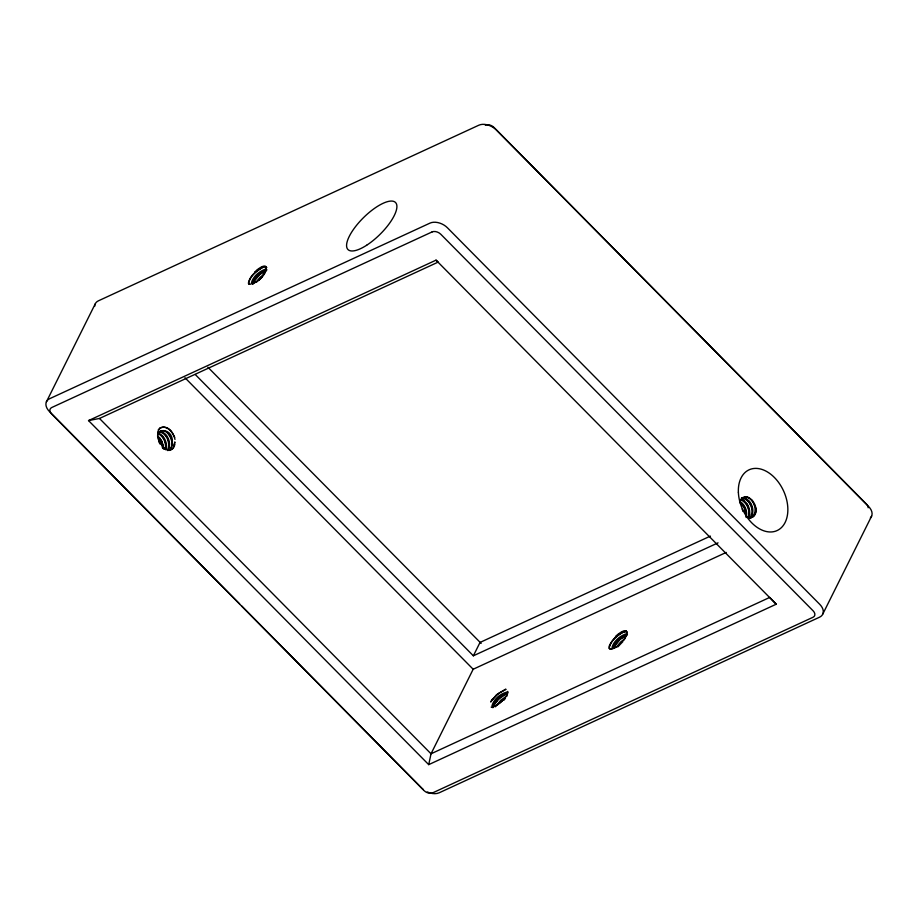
<?xml version="1.0" encoding="UTF-8"?>
<svg xmlns="http://www.w3.org/2000/svg" width="918" height="918" viewBox="0 0 918 918"><rect width="100%" height="100%" fill="white"/><g stroke="black" fill="none" stroke-linecap="round" stroke-linejoin="round"><path stroke-width="1.38" d="M169.268 447.789L168.774 441.983M174.11 446.32L174.868 441.925L173.112 448.053L170.14 450.141M612.937 648.406C614.314 641.762 620.924 636.885 627.017 634.59M609.219 648.165C610.837 639.961 618.847 633.89 626.305 630.953M507.379 694.329L507.665 691.392L506.61 696.154M165.297 449.223C166.491 443.21 163.588 436.142 157.85 433.56M748.549 515.905C749.868 509.892 747.011 502.812 741.331 500.103M88.53 420.582L99.477 418.459L438.173 262.1L436.039 260.15L88.53 420.582L428.717 764.637L431.024 753.793L473.172 669.245L726.218 552.429M746.139 517.511C747.826 511.521 745.072 504.384 739.587 501.343M165.825 449.866C167.822 443.428 164.494 435.063 157.839 432.917M749.065 516.536C751.199 510.11 747.906 501.733 741.319 499.438M609.024 646.593C611.56 639.8 617.596 634.74 623.884 631.458M167.432 450.164C170.977 443.302 166.387 431.747 157.965 431.873M492.381 707.64L498.141 699.55L507.459 692.998M46.359 401.923L95.162 304.03M195.224 374.487L473.367 655.808L480.022 642.451L710.394 536.101M822.838 613.97L871.641 516.077M492.84 698.587L490.625 701.983L496.477 694.742L505.703 689.154M495.479 706.78L500.918 700.044L506.839 696.016M252.416 283.295L259.553 274.712L266.84 269.972M612.995 647.993L620.132 639.41L627.419 634.659M252.175 283.031L259.312 274.448L266.599 269.708M265.681 271.326L262.674 275.813M612.754 647.718L619.891 639.146L627.189 634.395M626.26 636.013L623.253 640.5M167.73 450.589C172.515 443.796 167.11 430.278 158.068 431.712M157.77 433.342C165.894 423.45 177.358 444.06 169.015 450.52M492.932 705.598L500.161 697.232L507.218 692.734M624.091 639.846L626.902 634.12L626.661 631.515A10.924 3.833 -44.7 0 0 617.424 634.831L615.473 636.679L623.379 631.71L627.269 632.066M170.541 449.487C181.03 423.634 141.946 425.252 165.068 448.891L163.943 448.225L166.204 449.372A10.924 7.344 65.2 0 0 174.787 444.346M255.663 282.457L260.196 277.167L264.223 274.103M616.242 647.156L620.786 641.866L624.802 638.79M504.062 700.101L505.485 698.116M160.352 427.926L158.148 430.347C161.224 424.529 169.176 427.398 171.918 432.057M617.814 646.892L622.897 641.602M749.421 518.268C755.319 511.888 750.339 498.428 741.423 498.313M492.323 699.585L499.071 693.101L505.944 689.418M499.14 703.498L504.693 698.587M258.658 280.415L262.318 276.915M258.91 268.894L254.894 271.992L262.8 267.012L266.69 267.368M749.536 518.441C756.868 512.554 751.085 496.856 741.526 498.13M256.581 282.044C261.194 278.441 266.369 273.53 266.404 267.264L266.427 267.953L266.082 266.828A10.924 3.833 -44.7 0 0 256.845 270.133M618.95 645.388L614.108 648.269L612.065 647.247C613.97 640.672 620.338 635.612 626.742 633.638M609.724 648.992L612.191 649.06L616.609 646.651L610.47 649.049M617.424 634.831L619.489 633.592M159.583 428.465C166.651 423.886 173.8 432.963 174.971 439.424M750.591 517.97C759.393 513.323 754.16 497.246 744.877 496.845A10.924 7.344 65.2 0 0 739.988 502.49M263.535 267.035C257.178 270.569 249.914 275.882 248.64 283.467L249.145 284.305M263.305 266.771C256.937 270.305 249.673 275.618 248.388 283.214L248.881 284.041M252.76 283.685L256.03 281.964L249.891 284.351M473.367 655.808L718.048 542.848M428.717 764.637L776.226 604.205L769.72 597.423L431.024 753.793L99.477 418.459M266.427 269.903C260.333 272.198 253.735 277.064 252.358 283.708L252.771 284.339M266.163 268.951C259.76 270.913 253.391 275.985 251.486 282.56L253.529 283.57M507.631 692.86C501.217 694.811 493.93 700.113 492.92 707.044L493.459 707.537M613.35 648.372L614.245 648.165M507.528 691.977C500.666 693.342 493.815 698.977 491.979 705.804L494.148 706.619L498.933 703.716A10.924 3.833 -44.7 0 0 507.608 692.7M748.652 517.867C753.471 518.521 756.042 513.518 756.134 509.387L756.294 510.833L755.824 507.929M491.153 707.124L492.599 707.124M744.877 496.845L748.296 497.613M162.497 447.984L164.379 449.292M744.854 497.786L748.801 501.515L751.199 505.898M739.598 502.215L744.096 507.39L745.829 514.562M742.375 499.621L744.395 501.377M157.839 435.832L162.073 441.443L163.324 448.65M436.039 260.15L776.226 604.205M207.927 367.257L481.147 643.392M184.966 377.746L473.172 669.245M239.621 603.883L49.423 411.516A13.116 8.549 26.5 0 1 49.606 398.722L429.98 223.12A13.116 8.549 26.5 0 1 447.433 227.779L819.774 604.365A13.116 8.549 26.5 0 1 819.59 617.171L439.217 792.773A13.116 8.549 26.5 0 1 427.26 791.936M241.629 605.926L421.764 788.114A13.116 8.549 26.5 0 0 423.405 789.572M157.816 436.911L161.671 443.004L162.52 447.858M167.845 432.768L170.048 436.004M168.109 432.665L169.314 434.157M165.274 434.834L166.422 436.406M741.859 503.397L744.957 508.457M751.934 500.241L753.058 501.848M162.13 436.107L163.771 438.575M172.446 432.894L174.718 437.37M749.065 501.412L750.66 503.925M159.812 438.093L162.119 442.545M159.548 438.196L161.855 442.648M608.967 647.901L609.46 648.739M746.208 503.615L747.688 506.231M746.472 503.523L747.952 506.128M158.596 441.294L160.007 444.025M170.541 436.876L171.264 438.77M748.055 507.184L748.778 509.088M742.169 509.054L743.029 511.418M167.81 439.091L168.453 441.019M745.278 509.421L745.921 511.349M754.389 504.579L754.986 506.518M165.045 441.329L165.607 443.279M751.601 506.828L752.37 509.765M751.865 506.725L752.37 508.687M162.245 443.589L162.945 446.527M162.509 443.486L162.979 445.448M171.632 439.722L172.056 441.684M748.985 510.064L749.547 514.929M169.038 441.891L169.371 443.853M746.793 496.925A10.924 7.344 65.2 0 1 756.03 510.649A10.924 7.344 65.2 0 1 746.173 516.18M94.703 306.268A13.116 8.549 26.5 0 1 98.41 300.829L478.783 125.227A13.116 8.549 26.5 0 1 496.236 129.886L868.577 506.484A13.116 8.549 26.5 0 1 870.379 517.936M485.312 125.146A6.552 4.28 26.5 0 1 494.045 127.476L866.385 504.062A6.552 4.28 26.5 0 1 868.153 507.746M497.774 704.599L496.627 705.368L497.774 704.599M432.068 231.933L51.706 407.535A6.552 4.28 26.5 0 0 51.615 413.938L423.955 790.524A6.552 4.28 26.5 0 0 432.688 792.854L813.05 617.252A6.552 4.28 26.5 0 0 813.141 610.849L440.801 234.262A6.552 4.28 26.5 0 0 432.068 231.933M366.638 245.255A33.45 11.75 -44.7 0 0 395.647 202.637A33.45 11.75 -44.7 0 0 352.948 230.177A33.45 11.75 -44.7 0 0 366.638 245.255M738.37 492.255A33.45 22.468 65.2 0 0 776.513 530.822A33.45 22.468 65.2 0 0 774.413 477.498A33.45 22.468 65.2 0 0 738.37 492.255"/></g></svg>
